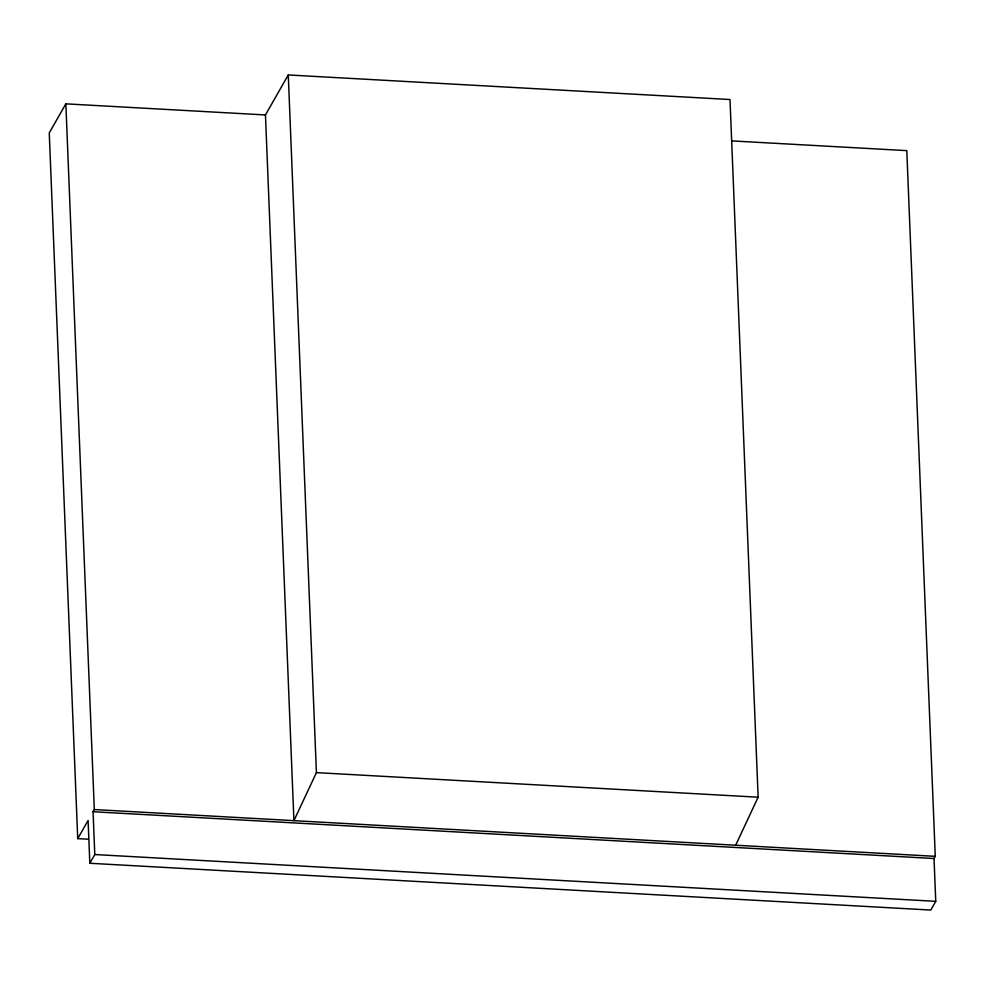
<?xml version="1.0" encoding="UTF-8"?>
<svg xmlns="http://www.w3.org/2000/svg" width="985" height="985" viewBox="0 0 985 985"><rect width="100%" height="100%" fill="white"/><g stroke="black" fill="none" stroke-linecap="round" stroke-linejoin="round"><path stroke-width="1.48" d="M288.273 74.946L316.419 772.622L293.924 820.653L265.457 114.95L288.273 74.946L729.996 99.522L758.142 797.197L735.66 845.228M265.457 114.95L65.847 103.844L49.25 132.926L77.729 838.629L88.465 839.232M77.729 838.629L88.096 820.456L89.82 863.266L930.776 910.054L935.75 901.324L934.026 858.514L935.27 856.334L906.791 150.631L731.744 140.892M89.82 863.266L94.794 854.537L93.07 811.726L94.314 809.547L65.847 103.844M316.419 772.622L758.142 797.197M94.314 809.547L935.27 856.334M93.07 811.726L934.026 858.514M94.794 854.537L935.75 901.324"/></g></svg>
